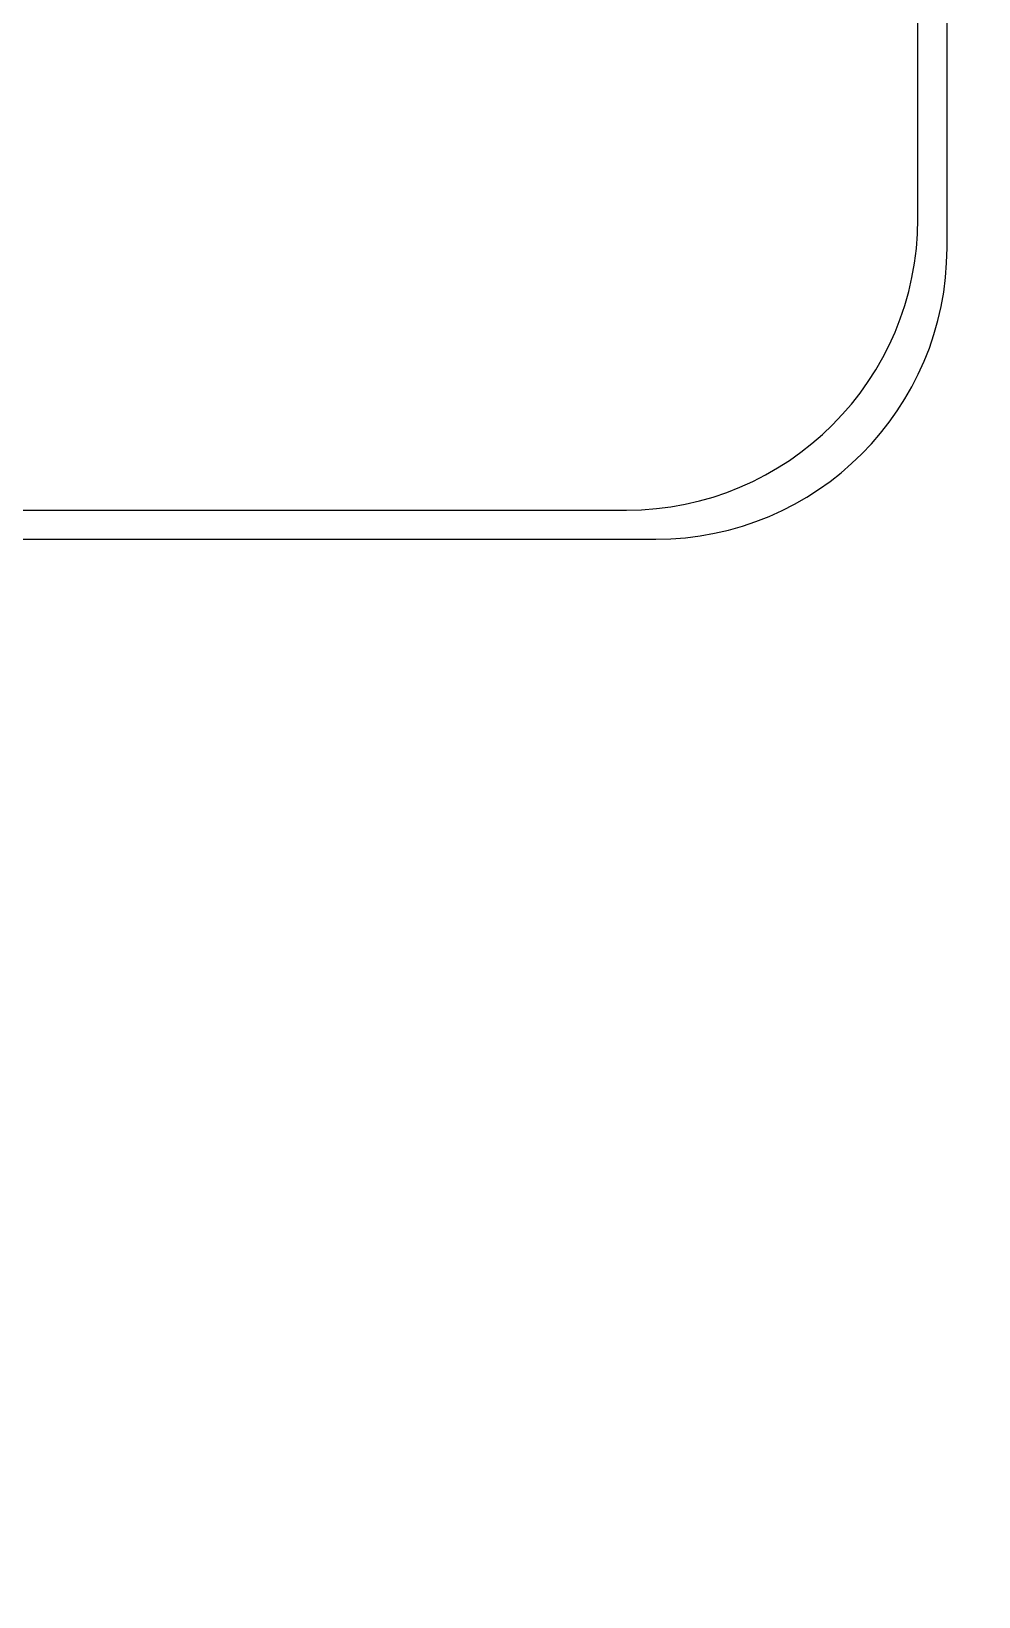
# Model space of a CAD drawing. Extents: x 1225654 to 1325654, y 924838 to 1022543.
# Drawn here: x 1250613 to 1253865, y 942346 to 947718 of the extents above; entities that cross this region are included whole.
import ezdxf

# ---------------------------------------------------------------- set-up
doc = ezdxf.new("R2010")
doc.units = 13

msp = doc.modelspace()

# ---------------------------------------------------------------- linework, layer by layer
for p, q in [((1253756.1, 947366.8), (1253756.1, 953299.1)), ((1253656.1, 947366.8), (1253656.1, 953199.1)), ((1253656.1, 947074.7), (1253656.1, 947366.8)), ((1253756.1, 946974.7), (1253756.1, 947366.8)), ((1248923.2, 946074.7), (1252285.1, 946074.7)), ((1252285.1, 946074.7), (1252656.1, 946074.7)), ((1249123.2, 945974.7), (1252285.1, 945974.7)), ((1252285.1, 945974.7), (1252756.1, 945974.7))]:
    msp.add_line(p, q)
msp.add_lwpolyline([(1260678.3, 924838.4), (1290630.1, 924838.4, 6.524121)], format="xyb", close=True)
msp.add_lwpolyline([(1260678.3, 924838.4), (1290630.1, 924838.4, 6.524121)], format="xyb", close=True)
for centre in [(1252656.1, 947074.7), (1252756.1, 946974.7)]:
    msp.add_arc(centre, 1000, 270, 0)

doc.saveas('drawing.dxf')
